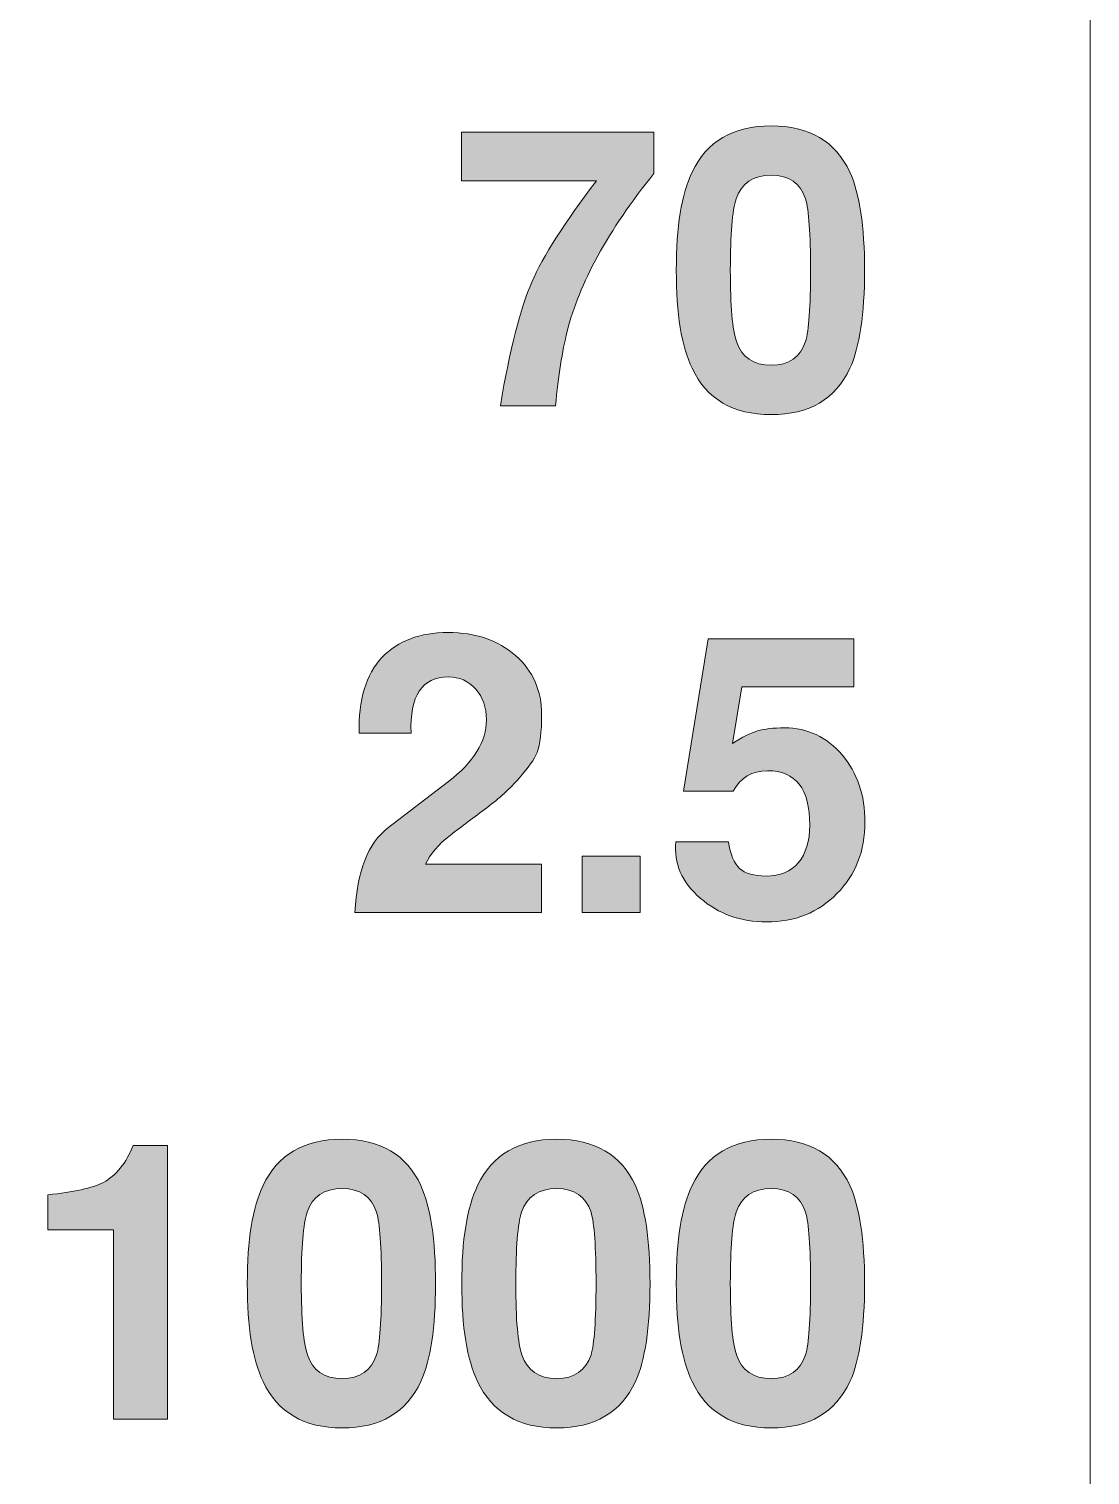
# Model space of a CAD drawing. Header units: inches. Extents: x 0.8 to 4.89, y -4.49 to -0.82.
# Drawn here: x 4.435 to 4.893, y -3.862 to -3.237 of the extents above; entities that cross this region are included whole.
import ezdxf

# ---------------------------------------------------------------- set-up
doc = ezdxf.new("R2010")
doc.units = ezdxf.units.IN
doc.header["$MEASUREMENT"] = 0
doc.layers.add('Layer 1', color=7, linetype='Continuous')

# ---------------------------------------------------------------- blocks, each defined once
blk = doc.blocks.new('block 2')
at = {"layer": 'Layer 1', "color": 7, "lineweight": 5, "true_color": 0xffffff}
blk.add_lwpolyline([(0.79512, -4.48611), (0.79512, -0.81564), (4.89347, -0.81564), (4.89347, -4.48611), (0.79512, -4.48611)], dxfattribs=at)
blk = doc.blocks.new('block 21')
at = {"layer": 'Layer 1', "true_color": 0xed1f24}
h = blk.add_hatch(color=240, dxfattribs=at)
h.dxf.hatch_style = 2
edge = h.paths.add_edge_path()
edge.add_spline(control_points=[(4.70506, -3.29944), (4.68528, -3.3241), (4.67278, -3.34688), (4.66756, -3.36777), (4.66545, -3.37622), (4.66378, -3.38689), (4.66256, -3.39977), (4.66256, -3.39977), (4.63873, -3.39977), (4.63873, -3.39977), (4.64284, -3.37533), (4.64737, -3.35752), (4.65231, -3.34635), (4.65725, -3.33519), (4.66656, -3.3206), (4.68022, -3.30261), (4.68022, -3.30261), (4.62189, -3.30261), (4.62189, -3.30261), (4.62189, -3.30261), (4.62189, -3.28161), (4.62189, -3.28161), (4.62189, -3.28161), (4.70506, -3.28161), (4.70506, -3.28161), (4.70506, -3.28161), (4.70506, -3.29944), (4.70506, -3.29944)], knot_values=[0, 0, 0, 0, 1, 1, 1, 2, 2, 2, 3, 3, 3, 4, 4, 4, 5, 5, 5, 6, 6, 6, 7, 7, 7, 8, 8, 8, 9, 9, 9, 9], degree=3, periodic=1)
h = blk.add_hatch(color=240, dxfattribs=at)
h.dxf.hatch_style = 2
edge = h.paths.add_edge_path()
edge.add_spline(control_points=[(4.79605, -3.34127), (4.79605, -3.36027), (4.79395, -3.37438), (4.78972, -3.38361), (4.7835, -3.39694), (4.77217, -3.40361), (4.75572, -3.40361), (4.73928, -3.40361), (4.72789, -3.39694), (4.72156, -3.38361), (4.717, -3.37417), (4.71472, -3.36005), (4.71472, -3.34127), (4.71472, -3.3225), (4.717, -3.30838), (4.72156, -3.29894), (4.72789, -3.2856), (4.73928, -3.27894), (4.75572, -3.27894), (4.77217, -3.27894), (4.7835, -3.2856), (4.78972, -3.29894), (4.79395, -3.30817), (4.79605, -3.32227), (4.79605, -3.34127)], knot_values=[0, 0, 0, 0, 1, 1, 1, 2, 2, 2, 3, 3, 3, 4, 4, 4, 5, 5, 5, 6, 6, 6, 7, 7, 7, 8, 8, 8, 8], degree=3, periodic=1)
edge = h.paths.add_edge_path()
edge.add_spline(control_points=[(4.77273, -3.34127), (4.77273, -3.3255), (4.772, -3.31522), (4.77056, -3.31044), (4.76833, -3.30366), (4.76339, -3.30027), (4.75572, -3.30027), (4.74795, -3.30027), (4.74289, -3.30366), (4.74056, -3.31044), (4.73889, -3.31544), (4.73806, -3.32572), (4.73806, -3.34127), (4.73806, -3.35683), (4.73895, -3.36711), (4.74072, -3.3721), (4.74295, -3.37889), (4.74795, -3.38228), (4.75572, -3.38228), (4.76339, -3.38228), (4.76833, -3.37889), (4.77056, -3.3721), (4.772, -3.36733), (4.77273, -3.35705), (4.77273, -3.34127)], knot_values=[0, 0, 0, 0, 1, 1, 1, 2, 2, 2, 3, 3, 3, 4, 4, 4, 5, 5, 5, 6, 6, 6, 7, 7, 7, 8, 8, 8, 8], degree=3, periodic=1)
at = {"layer": 'Layer 1', "lineweight": 0}
for points, knots in [([(4.70506, -3.29944), (4.68528, -3.3241), (4.67278, -3.34688), (4.66756, -3.36777), (4.66545, -3.37622), (4.66378, -3.38689), (4.66256, -3.39977), (4.66256, -3.39977), (4.63873, -3.39977), (4.63873, -3.39977), (4.64284, -3.37533), (4.64737, -3.35752), (4.65231, -3.34635), (4.65725, -3.33519), (4.66656, -3.3206), (4.68022, -3.30261), (4.68022, -3.30261), (4.62189, -3.30261), (4.62189, -3.30261), (4.62189, -3.30261), (4.62189, -3.28161), (4.62189, -3.28161), (4.62189, -3.28161), (4.70506, -3.28161), (4.70506, -3.28161), (4.70506, -3.28161), (4.70506, -3.29944), (4.70506, -3.29944)], [0, 0, 0, 0, 1, 1, 1, 2, 2, 2, 3, 3, 3, 4, 4, 4, 5, 5, 5, 6, 6, 6, 7, 7, 7, 8, 8, 8, 9, 9, 9, 9]), ([(4.79605, -3.34127), (4.79605, -3.36027), (4.79395, -3.37438), (4.78972, -3.38361), (4.7835, -3.39694), (4.77217, -3.40361), (4.75572, -3.40361), (4.73928, -3.40361), (4.72789, -3.39694), (4.72156, -3.38361), (4.717, -3.37417), (4.71472, -3.36005), (4.71472, -3.34127), (4.71472, -3.3225), (4.717, -3.30838), (4.72156, -3.29894), (4.72789, -3.2856), (4.73928, -3.27894), (4.75572, -3.27894), (4.77217, -3.27894), (4.7835, -3.2856), (4.78972, -3.29894), (4.79395, -3.30817), (4.79605, -3.32227), (4.79605, -3.34127)], [0, 0, 0, 0, 1, 1, 1, 2, 2, 2, 3, 3, 3, 4, 4, 4, 5, 5, 5, 6, 6, 6, 7, 7, 7, 8, 8, 8, 8]), ([(4.77273, -3.34127), (4.77273, -3.3255), (4.772, -3.31522), (4.77056, -3.31044), (4.76833, -3.30366), (4.76339, -3.30027), (4.75572, -3.30027), (4.74795, -3.30027), (4.74289, -3.30366), (4.74056, -3.31044), (4.73889, -3.31544), (4.73806, -3.32572), (4.73806, -3.34127), (4.73806, -3.35683), (4.73895, -3.36711), (4.74072, -3.3721), (4.74295, -3.37889), (4.74795, -3.38228), (4.75572, -3.38228), (4.76339, -3.38228), (4.76833, -3.37889), (4.77056, -3.3721), (4.772, -3.36733), (4.77273, -3.35705), (4.77273, -3.34127)], [0, 0, 0, 0, 1, 1, 1, 2, 2, 2, 3, 3, 3, 4, 4, 4, 5, 5, 5, 6, 6, 6, 7, 7, 7, 8, 8, 8, 8])]:
    blk.add_open_spline(points, degree=3, knots=knots, dxfattribs=at)
blk = doc.blocks.new('block 23')
at = {"layer": 'Layer 1', "true_color": 0xed1f24}
h = blk.add_hatch(color=240, dxfattribs=at)
h.dxf.hatch_style = 2
edge = h.paths.add_edge_path()
edge.add_spline(control_points=[(4.65656, -3.53324), (4.65656, -3.54057), (4.65588, -3.54601), (4.65455, -3.54957), (4.65344, -3.55235), (4.65089, -3.55602), (4.64688, -3.56057), (4.64288, -3.56513), (4.63819, -3.5694), (4.63281, -3.5734), (4.62741, -3.57741), (4.62217, -3.58138), (4.61705, -3.58532), (4.61194, -3.58927), (4.60838, -3.5934), (4.60638, -3.59774), (4.60638, -3.59774), (4.65656, -3.59774), (4.65656, -3.59774), (4.65656, -3.59774), (4.65656, -3.61857), (4.65656, -3.61857), (4.65656, -3.61857), (4.57589, -3.61857), (4.57589, -3.61857), (4.57688, -3.6008), (4.58159, -3.58868), (4.59001, -3.58223), (4.59001, -3.58223), (4.61627, -3.56207), (4.61627, -3.56207), (4.62724, -3.55363), (4.63272, -3.54474), (4.63272, -3.53541), (4.63272, -3.53007), (4.63116, -3.52566), (4.62807, -3.52216), (4.62497, -3.51866), (4.62103, -3.51691), (4.61627, -3.51691), (4.60486, -3.51691), (4.59949, -3.52502), (4.60015, -3.54124), (4.60015, -3.54124), (4.57772, -3.54124), (4.57772, -3.54124), (4.57728, -3.5269), (4.58061, -3.51596), (4.58772, -3.5084), (4.5945, -3.5013), (4.60394, -3.49773), (4.61605, -3.49773), (4.62805, -3.49773), (4.6378, -3.50104), (4.6453, -3.50766), (4.6528, -3.51427), (4.65656, -3.52279), (4.65656, -3.53324)], knot_values=[0, 0, 0, 0, 1, 1, 1, 2, 2, 2, 3, 3, 3, 4, 4, 4, 5, 5, 5, 6, 6, 6, 7, 7, 7, 8, 8, 8, 9, 9, 9, 10, 10, 10, 11, 11, 11, 12, 12, 12, 13, 13, 13, 14, 14, 14, 15, 15, 15, 16, 16, 16, 17, 17, 17, 18, 18, 18, 19, 19, 19, 19], degree=3, periodic=1)
h = blk.add_hatch(color=240, dxfattribs=at)
h.dxf.hatch_style = 2
edge = h.paths.add_edge_path()
edge.add_spline(control_points=[(4.79622, -3.57957), (4.79622, -3.59201), (4.79219, -3.60232), (4.78413, -3.61049), (4.77608, -3.61865), (4.76594, -3.62273), (4.75372, -3.62273), (4.74261, -3.62273), (4.73305, -3.61929), (4.72505, -3.61241), (4.71705, -3.60552), (4.71355, -3.59741), (4.71455, -3.58807), (4.71455, -3.58807), (4.73728, -3.58807), (4.73728, -3.58807), (4.73806, -3.59352), (4.73965, -3.59735), (4.74205, -3.59957), (4.74444, -3.60179), (4.74826, -3.60291), (4.75349, -3.60291), (4.75951, -3.60291), (4.76417, -3.60096), (4.76745, -3.59707), (4.77074, -3.59318), (4.77239, -3.5878), (4.77239, -3.58091), (4.77239, -3.56524), (4.76631, -3.55741), (4.75416, -3.55741), (4.74736, -3.55741), (4.7424, -3.56035), (4.73928, -3.56624), (4.73928, -3.56624), (4.71788, -3.56624), (4.71788, -3.56624), (4.71788, -3.56624), (4.72855, -3.50041), (4.72855, -3.50041), (4.72855, -3.50041), (4.79138, -3.50041), (4.79138, -3.50041), (4.79138, -3.50041), (4.79138, -3.52124), (4.79138, -3.52124), (4.79138, -3.52124), (4.74307, -3.52124), (4.74307, -3.52124), (4.74307, -3.52124), (4.73896, -3.54559), (4.73896, -3.54559), (4.74329, -3.54291), (4.74692, -3.54113), (4.74986, -3.54024), (4.7528, -3.53935), (4.75666, -3.53891), (4.76143, -3.53891), (4.77142, -3.53891), (4.77971, -3.54279), (4.78632, -3.55057), (4.79291, -3.55835), (4.79622, -3.56801), (4.79622, -3.57957)], knot_values=[0, 0, 0, 0, 1, 1, 1, 2, 2, 2, 3, 3, 3, 4, 4, 4, 5, 5, 5, 6, 6, 6, 7, 7, 7, 8, 8, 8, 9, 9, 9, 10, 10, 10, 11, 11, 11, 12, 12, 12, 13, 13, 13, 14, 14, 14, 15, 15, 15, 16, 16, 16, 17, 17, 17, 18, 18, 18, 19, 19, 19, 20, 20, 20, 21, 21, 21, 21], degree=3, periodic=1)
h = blk.add_hatch(color=240, dxfattribs=at)
h.dxf.hatch_style = 2
h.paths.add_polyline_path([(4.69905, -3.61857), (4.67405, -3.61857), (4.67405, -3.59424), (4.69905, -3.59424)])
at = {"layer": 'Layer 1', "lineweight": 0}
blk.add_lwpolyline([(4.69905, -3.61857), (4.67405, -3.61857), (4.67405, -3.59424), (4.69905, -3.59424), (4.69905, -3.61857)], dxfattribs=at)
for points, knots in [([(4.65656, -3.53324), (4.65656, -3.54057), (4.65588, -3.54601), (4.65455, -3.54957), (4.65344, -3.55235), (4.65089, -3.55602), (4.64688, -3.56057), (4.64288, -3.56513), (4.63819, -3.5694), (4.63281, -3.5734), (4.62741, -3.57741), (4.62217, -3.58138), (4.61705, -3.58532), (4.61194, -3.58927), (4.60838, -3.5934), (4.60638, -3.59774), (4.60638, -3.59774), (4.65656, -3.59774), (4.65656, -3.59774), (4.65656, -3.59774), (4.65656, -3.61857), (4.65656, -3.61857), (4.65656, -3.61857), (4.57589, -3.61857), (4.57589, -3.61857), (4.57688, -3.6008), (4.58159, -3.58868), (4.59001, -3.58223), (4.59001, -3.58223), (4.61627, -3.56207), (4.61627, -3.56207), (4.62724, -3.55363), (4.63272, -3.54474), (4.63272, -3.53541), (4.63272, -3.53007), (4.63116, -3.52566), (4.62807, -3.52216), (4.62497, -3.51866), (4.62103, -3.51691), (4.61627, -3.51691), (4.60486, -3.51691), (4.59949, -3.52502), (4.60015, -3.54124), (4.60015, -3.54124), (4.57772, -3.54124), (4.57772, -3.54124), (4.57728, -3.5269), (4.58061, -3.51596), (4.58772, -3.5084), (4.5945, -3.5013), (4.60394, -3.49773), (4.61605, -3.49773), (4.62805, -3.49773), (4.6378, -3.50104), (4.6453, -3.50766), (4.6528, -3.51427), (4.65656, -3.52279), (4.65656, -3.53324)], [0, 0, 0, 0, 1, 1, 1, 2, 2, 2, 3, 3, 3, 4, 4, 4, 5, 5, 5, 6, 6, 6, 7, 7, 7, 8, 8, 8, 9, 9, 9, 10, 10, 10, 11, 11, 11, 12, 12, 12, 13, 13, 13, 14, 14, 14, 15, 15, 15, 16, 16, 16, 17, 17, 17, 18, 18, 18, 19, 19, 19, 19]), ([(4.79622, -3.57957), (4.79622, -3.59201), (4.79219, -3.60232), (4.78413, -3.61049), (4.77608, -3.61865), (4.76594, -3.62273), (4.75372, -3.62273), (4.74261, -3.62273), (4.73305, -3.61929), (4.72505, -3.61241), (4.71705, -3.60552), (4.71355, -3.59741), (4.71455, -3.58807), (4.71455, -3.58807), (4.73728, -3.58807), (4.73728, -3.58807), (4.73806, -3.59352), (4.73965, -3.59735), (4.74205, -3.59957), (4.74444, -3.60179), (4.74826, -3.60291), (4.75349, -3.60291), (4.75951, -3.60291), (4.76417, -3.60096), (4.76745, -3.59707), (4.77074, -3.59318), (4.77239, -3.5878), (4.77239, -3.58091), (4.77239, -3.56524), (4.76631, -3.55741), (4.75416, -3.55741), (4.74736, -3.55741), (4.7424, -3.56035), (4.73928, -3.56624), (4.73928, -3.56624), (4.71788, -3.56624), (4.71788, -3.56624), (4.71788, -3.56624), (4.72855, -3.50041), (4.72855, -3.50041), (4.72855, -3.50041), (4.79138, -3.50041), (4.79138, -3.50041), (4.79138, -3.50041), (4.79138, -3.52124), (4.79138, -3.52124), (4.79138, -3.52124), (4.74307, -3.52124), (4.74307, -3.52124), (4.74307, -3.52124), (4.73896, -3.54559), (4.73896, -3.54559), (4.74329, -3.54291), (4.74692, -3.54113), (4.74986, -3.54024), (4.7528, -3.53935), (4.75666, -3.53891), (4.76143, -3.53891), (4.77142, -3.53891), (4.77971, -3.54279), (4.78632, -3.55057), (4.79291, -3.55835), (4.79622, -3.56801), (4.79622, -3.57957)], [0, 0, 0, 0, 1, 1, 1, 2, 2, 2, 3, 3, 3, 4, 4, 4, 5, 5, 5, 6, 6, 6, 7, 7, 7, 8, 8, 8, 9, 9, 9, 10, 10, 10, 11, 11, 11, 12, 12, 12, 13, 13, 13, 14, 14, 14, 15, 15, 15, 16, 16, 16, 17, 17, 17, 18, 18, 18, 19, 19, 19, 20, 20, 20, 21, 21, 21, 21])]:
    blk.add_open_spline(points, degree=3, knots=knots, dxfattribs=at)
blk = doc.blocks.new('block 25')
at = {"layer": 'Layer 1', "true_color": 0xed1f24}
h = blk.add_hatch(color=240, dxfattribs=at)
h.dxf.hatch_style = 2
edge = h.paths.add_edge_path()
edge.add_spline(control_points=[(4.49489, -3.83738), (4.49489, -3.83738), (4.47156, -3.83738), (4.47156, -3.83738), (4.47156, -3.83738), (4.47156, -3.75571), (4.47156, -3.75571), (4.47156, -3.75571), (4.44322, -3.75571), (4.44322, -3.75571), (4.44322, -3.75571), (4.44322, -3.74054), (4.44322, -3.74054), (4.45444, -3.73943), (4.46244, -3.73765), (4.46722, -3.73521), (4.47278, -3.73221), (4.47706, -3.72687), (4.48006, -3.71921), (4.48006, -3.71921), (4.49489, -3.71921), (4.49489, -3.71921), (4.49489, -3.71921), (4.49489, -3.83738), (4.49489, -3.83738)], knot_values=[0, 0, 0, 0, 1, 1, 1, 2, 2, 2, 3, 3, 3, 4, 4, 4, 5, 5, 5, 6, 6, 6, 7, 7, 7, 8, 8, 8, 8], degree=3, periodic=1)
h = blk.add_hatch(color=240, dxfattribs=at)
h.dxf.hatch_style = 2
edge = h.paths.add_edge_path()
edge.add_spline(control_points=[(4.61072, -3.77888), (4.61072, -3.79787), (4.60861, -3.81198), (4.60438, -3.82121), (4.59816, -3.83454), (4.58683, -3.84121), (4.57039, -3.84121), (4.55394, -3.84121), (4.54256, -3.83454), (4.53622, -3.82121), (4.53166, -3.81177), (4.52939, -3.79765), (4.52939, -3.77888), (4.52939, -3.7601), (4.53166, -3.74599), (4.53622, -3.73655), (4.54256, -3.72321), (4.55394, -3.71654), (4.57039, -3.71654), (4.58683, -3.71654), (4.59816, -3.72321), (4.60438, -3.73655), (4.60861, -3.74577), (4.61072, -3.75987), (4.61072, -3.77888)], knot_values=[0, 0, 0, 0, 1, 1, 1, 2, 2, 2, 3, 3, 3, 4, 4, 4, 5, 5, 5, 6, 6, 6, 7, 7, 7, 8, 8, 8, 8], degree=3, periodic=1)
edge = h.paths.add_edge_path()
edge.add_spline(control_points=[(4.58739, -3.77888), (4.58739, -3.7631), (4.58666, -3.75282), (4.58522, -3.74804), (4.58299, -3.74127), (4.57805, -3.73787), (4.57039, -3.73787), (4.56261, -3.73787), (4.55756, -3.74127), (4.55522, -3.74804), (4.55355, -3.75304), (4.55272, -3.76332), (4.55272, -3.77888), (4.55272, -3.79443), (4.55361, -3.80471), (4.55539, -3.80971), (4.55761, -3.81649), (4.56261, -3.81988), (4.57039, -3.81988), (4.57805, -3.81988), (4.58299, -3.81649), (4.58522, -3.80971), (4.58666, -3.80493), (4.58739, -3.79465), (4.58739, -3.77888)], knot_values=[0, 0, 0, 0, 1, 1, 1, 2, 2, 2, 3, 3, 3, 4, 4, 4, 5, 5, 5, 6, 6, 6, 7, 7, 7, 8, 8, 8, 8], degree=3, periodic=1)
h = blk.add_hatch(color=240, dxfattribs=at)
h.dxf.hatch_style = 2
edge = h.paths.add_edge_path()
edge.add_spline(control_points=[(4.70338, -3.77888), (4.70338, -3.79787), (4.70127, -3.81198), (4.69705, -3.82121), (4.69083, -3.83454), (4.6795, -3.84121), (4.66305, -3.84121), (4.64661, -3.84121), (4.63522, -3.83454), (4.62889, -3.82121), (4.62433, -3.81177), (4.62205, -3.79765), (4.62205, -3.77888), (4.62205, -3.7601), (4.62433, -3.74599), (4.62889, -3.73655), (4.63522, -3.72321), (4.64661, -3.71654), (4.66305, -3.71654), (4.6795, -3.71654), (4.69083, -3.72321), (4.69705, -3.73655), (4.70127, -3.74577), (4.70338, -3.75987), (4.70338, -3.77888)], knot_values=[0, 0, 0, 0, 1, 1, 1, 2, 2, 2, 3, 3, 3, 4, 4, 4, 5, 5, 5, 6, 6, 6, 7, 7, 7, 8, 8, 8, 8], degree=3, periodic=1)
edge = h.paths.add_edge_path()
edge.add_spline(control_points=[(4.68005, -3.77888), (4.68005, -3.7631), (4.67933, -3.75282), (4.67788, -3.74804), (4.67566, -3.74127), (4.67072, -3.73787), (4.66305, -3.73787), (4.65527, -3.73787), (4.65022, -3.74127), (4.64789, -3.74804), (4.64622, -3.75304), (4.64539, -3.76332), (4.64539, -3.77888), (4.64539, -3.79443), (4.64627, -3.80471), (4.64805, -3.80971), (4.65028, -3.81649), (4.65527, -3.81988), (4.66305, -3.81988), (4.67072, -3.81988), (4.67566, -3.81649), (4.67788, -3.80971), (4.67933, -3.80493), (4.68005, -3.79465), (4.68005, -3.77888)], knot_values=[0, 0, 0, 0, 1, 1, 1, 2, 2, 2, 3, 3, 3, 4, 4, 4, 5, 5, 5, 6, 6, 6, 7, 7, 7, 8, 8, 8, 8], degree=3, periodic=1)
h = blk.add_hatch(color=240, dxfattribs=at)
h.dxf.hatch_style = 2
edge = h.paths.add_edge_path()
edge.add_spline(control_points=[(4.79605, -3.77888), (4.79605, -3.79787), (4.79395, -3.81198), (4.78972, -3.82121), (4.7835, -3.83454), (4.77217, -3.84121), (4.75572, -3.84121), (4.73928, -3.84121), (4.72789, -3.83454), (4.72156, -3.82121), (4.717, -3.81177), (4.71472, -3.79765), (4.71472, -3.77888), (4.71472, -3.7601), (4.717, -3.74599), (4.72156, -3.73655), (4.72789, -3.72321), (4.73928, -3.71654), (4.75572, -3.71654), (4.77217, -3.71654), (4.7835, -3.72321), (4.78972, -3.73655), (4.79395, -3.74577), (4.79605, -3.75987), (4.79605, -3.77888)], knot_values=[0, 0, 0, 0, 1, 1, 1, 2, 2, 2, 3, 3, 3, 4, 4, 4, 5, 5, 5, 6, 6, 6, 7, 7, 7, 8, 8, 8, 8], degree=3, periodic=1)
edge = h.paths.add_edge_path()
edge.add_spline(control_points=[(4.77273, -3.77888), (4.77273, -3.7631), (4.772, -3.75282), (4.77056, -3.74804), (4.76833, -3.74127), (4.76339, -3.73787), (4.75572, -3.73787), (4.74795, -3.73787), (4.74289, -3.74127), (4.74056, -3.74804), (4.73889, -3.75304), (4.73806, -3.76332), (4.73806, -3.77888), (4.73806, -3.79443), (4.73895, -3.80471), (4.74072, -3.80971), (4.74295, -3.81649), (4.74795, -3.81988), (4.75572, -3.81988), (4.76339, -3.81988), (4.76833, -3.81649), (4.77056, -3.80971), (4.772, -3.80493), (4.77273, -3.79465), (4.77273, -3.77888)], knot_values=[0, 0, 0, 0, 1, 1, 1, 2, 2, 2, 3, 3, 3, 4, 4, 4, 5, 5, 5, 6, 6, 6, 7, 7, 7, 8, 8, 8, 8], degree=3, periodic=1)
at = {"layer": 'Layer 1', "lineweight": 0}
for points in [[(4.49489, -3.83738), (4.49489, -3.83738), (4.47156, -3.83738), (4.47156, -3.83738), (4.47156, -3.83738), (4.47156, -3.75571), (4.47156, -3.75571), (4.47156, -3.75571), (4.44322, -3.75571), (4.44322, -3.75571), (4.44322, -3.75571), (4.44322, -3.74054), (4.44322, -3.74054), (4.45444, -3.73943), (4.46244, -3.73765), (4.46722, -3.73521), (4.47278, -3.73221), (4.47706, -3.72687), (4.48006, -3.71921), (4.48006, -3.71921), (4.49489, -3.71921), (4.49489, -3.71921), (4.49489, -3.71921), (4.49489, -3.83738), (4.49489, -3.83738)], [(4.61072, -3.77888), (4.61072, -3.79787), (4.60861, -3.81198), (4.60438, -3.82121), (4.59816, -3.83454), (4.58683, -3.84121), (4.57039, -3.84121), (4.55394, -3.84121), (4.54256, -3.83454), (4.53622, -3.82121), (4.53166, -3.81177), (4.52939, -3.79765), (4.52939, -3.77888), (4.52939, -3.7601), (4.53166, -3.74599), (4.53622, -3.73655), (4.54256, -3.72321), (4.55394, -3.71654), (4.57039, -3.71654), (4.58683, -3.71654), (4.59816, -3.72321), (4.60438, -3.73655), (4.60861, -3.74577), (4.61072, -3.75987), (4.61072, -3.77888)], [(4.70338, -3.77888), (4.70338, -3.79787), (4.70127, -3.81198), (4.69705, -3.82121), (4.69083, -3.83454), (4.6795, -3.84121), (4.66305, -3.84121), (4.64661, -3.84121), (4.63522, -3.83454), (4.62889, -3.82121), (4.62433, -3.81177), (4.62205, -3.79765), (4.62205, -3.77888), (4.62205, -3.7601), (4.62433, -3.74599), (4.62889, -3.73655), (4.63522, -3.72321), (4.64661, -3.71654), (4.66305, -3.71654), (4.6795, -3.71654), (4.69083, -3.72321), (4.69705, -3.73655), (4.70127, -3.74577), (4.70338, -3.75987), (4.70338, -3.77888)], [(4.79605, -3.77888), (4.79605, -3.79787), (4.79395, -3.81198), (4.78972, -3.82121), (4.7835, -3.83454), (4.77217, -3.84121), (4.75572, -3.84121), (4.73928, -3.84121), (4.72789, -3.83454), (4.72156, -3.82121), (4.717, -3.81177), (4.71472, -3.79765), (4.71472, -3.77888), (4.71472, -3.7601), (4.717, -3.74599), (4.72156, -3.73655), (4.72789, -3.72321), (4.73928, -3.71654), (4.75572, -3.71654), (4.77217, -3.71654), (4.7835, -3.72321), (4.78972, -3.73655), (4.79395, -3.74577), (4.79605, -3.75987), (4.79605, -3.77888)], [(4.58739, -3.77888), (4.58739, -3.7631), (4.58666, -3.75282), (4.58522, -3.74804), (4.58299, -3.74127), (4.57805, -3.73787), (4.57039, -3.73787), (4.56261, -3.73787), (4.55756, -3.74127), (4.55522, -3.74804), (4.55355, -3.75304), (4.55272, -3.76332), (4.55272, -3.77888), (4.55272, -3.79443), (4.55361, -3.80471), (4.55539, -3.80971), (4.55761, -3.81649), (4.56261, -3.81988), (4.57039, -3.81988), (4.57805, -3.81988), (4.58299, -3.81649), (4.58522, -3.80971), (4.58666, -3.80493), (4.58739, -3.79465), (4.58739, -3.77888)], [(4.68005, -3.77888), (4.68005, -3.7631), (4.67933, -3.75282), (4.67788, -3.74804), (4.67566, -3.74127), (4.67072, -3.73787), (4.66305, -3.73787), (4.65527, -3.73787), (4.65022, -3.74127), (4.64789, -3.74804), (4.64622, -3.75304), (4.64539, -3.76332), (4.64539, -3.77888), (4.64539, -3.79443), (4.64627, -3.80471), (4.64805, -3.80971), (4.65028, -3.81649), (4.65527, -3.81988), (4.66305, -3.81988), (4.67072, -3.81988), (4.67566, -3.81649), (4.67788, -3.80971), (4.67933, -3.80493), (4.68005, -3.79465), (4.68005, -3.77888)], [(4.77273, -3.77888), (4.77273, -3.7631), (4.772, -3.75282), (4.77056, -3.74804), (4.76833, -3.74127), (4.76339, -3.73787), (4.75572, -3.73787), (4.74795, -3.73787), (4.74289, -3.74127), (4.74056, -3.74804), (4.73889, -3.75304), (4.73806, -3.76332), (4.73806, -3.77888), (4.73806, -3.79443), (4.73895, -3.80471), (4.74072, -3.80971), (4.74295, -3.81649), (4.74795, -3.81988), (4.75572, -3.81988), (4.76339, -3.81988), (4.76833, -3.81649), (4.77056, -3.80971), (4.772, -3.80493), (4.77273, -3.79465), (4.77273, -3.77888)]]:
    blk.add_open_spline(points, degree=3, knots=[0, 0, 0, 0, 1, 1, 1, 2, 2, 2, 3, 3, 3, 4, 4, 4, 5, 5, 5, 6, 6, 6, 7, 7, 7, 8, 8, 8, 8], dxfattribs=at)
blk = doc.blocks.new('block 17')
at = {"layer": 'Layer 1'}
for name in ['block 21', 'block 23', 'block 25']:
    blk.add_blockref(name, (0, 0), dxfattribs=at)
blk = doc.blocks.new('block 4')
at = {"layer": 'Layer 1'}
blk.add_blockref('block 17', (0, 0), dxfattribs=at)

msp = doc.modelspace()

# ---------------------------------------------------------------- block references
at = {"layer": 'Layer 1'}
for name in ['block 2', 'block 4']:
    msp.add_blockref(name, (0, 0), dxfattribs=at)

doc.saveas('drawing.dxf')
